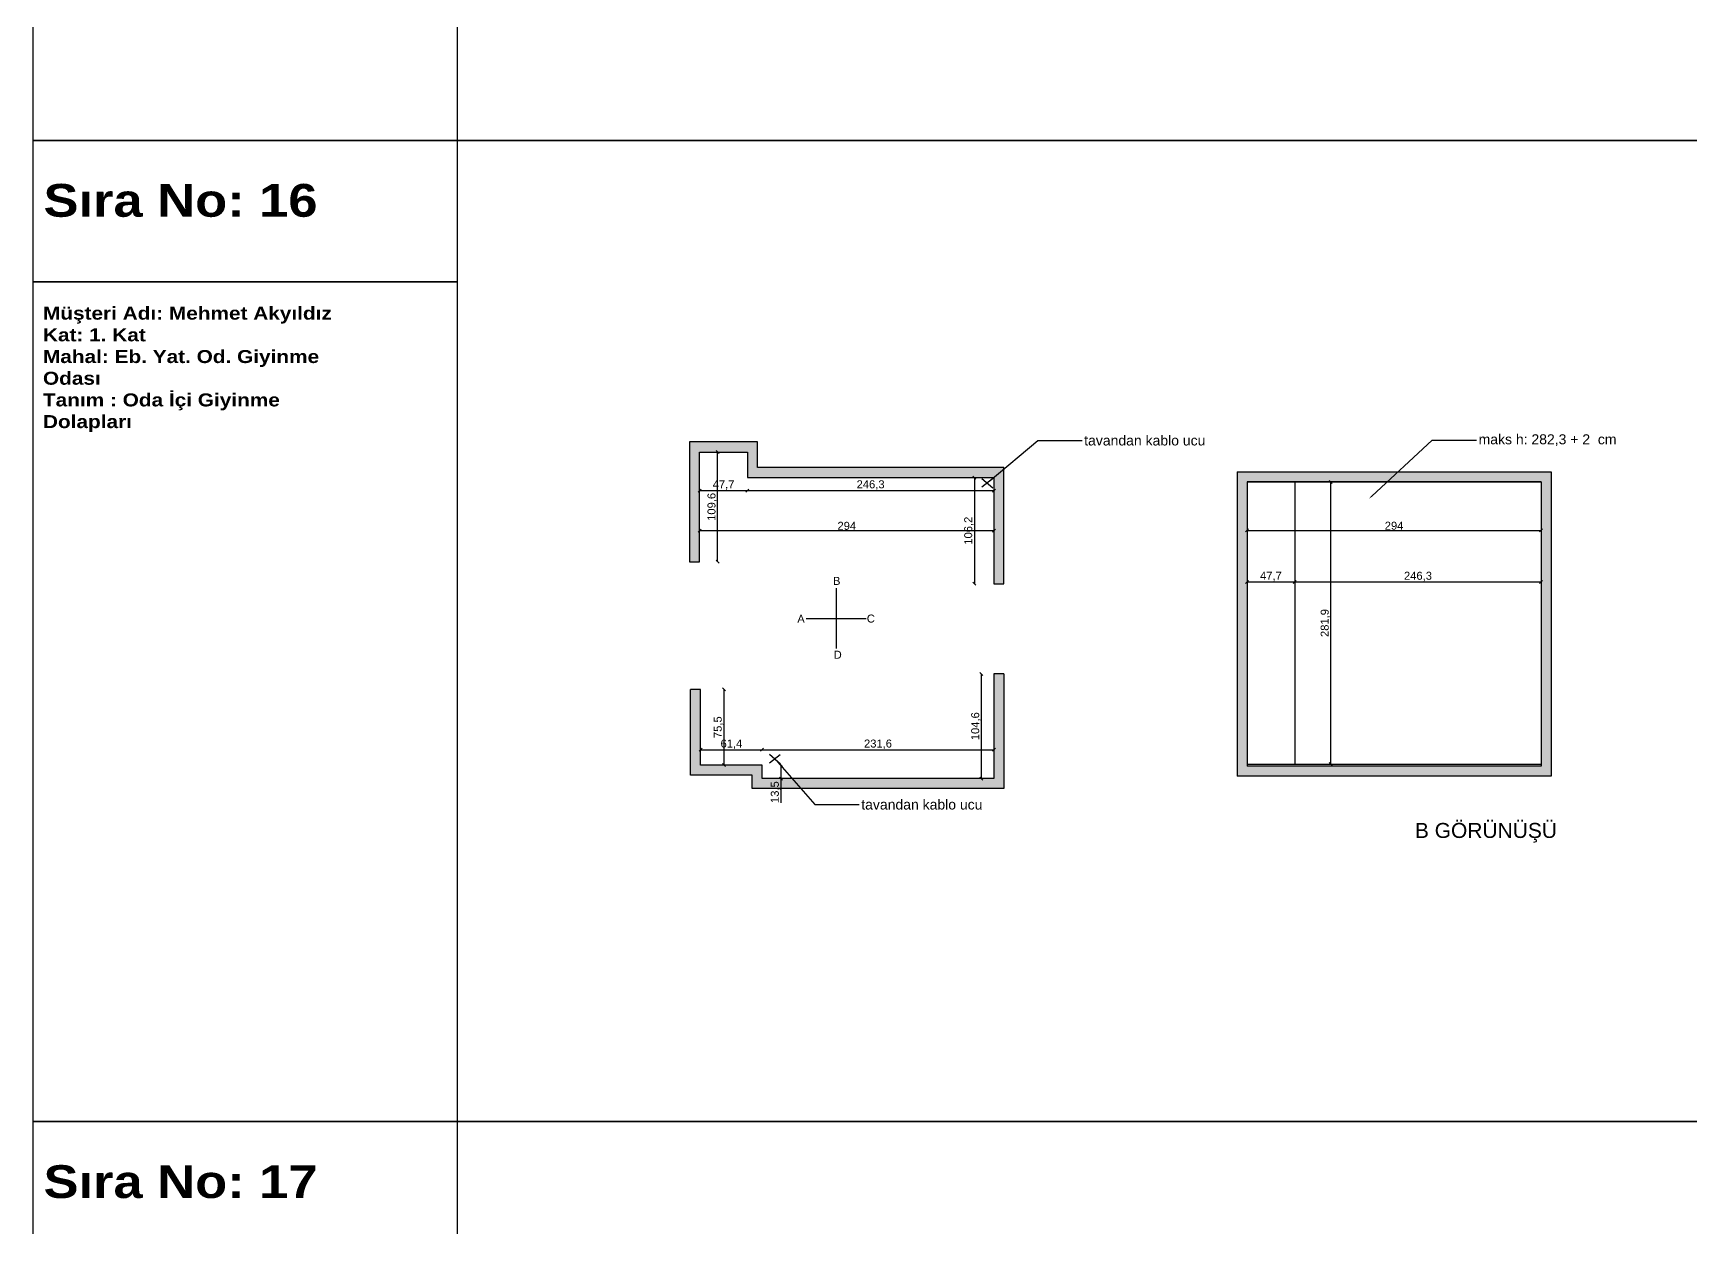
# Model space of a CAD drawing. Header units: millimetres. Extents: x -1860 to 15304, y 307 to 22353.
# Drawn here: x 3092 to 4749, y 10008 to 11202 of the extents above; entities that cross this region are included whole.
import ezdxf
from ezdxf import colors
from ezdxf.entities.mleader import LeaderData, LeaderLine
from ezdxf.math import Vec2, Vec3

# ---------------------------------------------------------------- set-up
doc = ezdxf.new("R2010")
doc.units = ezdxf.units.MM
doc.layers.add('çerçeve', color=40, linetype='Continuous', lineweight=40)
doc.styles.get("Standard").update_dxf_attribs({"font": 'arial.ttf'})
doc.dimstyles.new('ISO-25', dxfattribs={"dimtxt": 8, "dimasz": 3, "dimexe": 1.25, "dimexo": 0.625, "dimtad": 1, "dimtxsty": 'Standard', "dimblk": 'OBLIQUE', "dimcen": 2.5, "dimse1": 1, "dimse2": 1, "dimadec": 0, "dimazin": 0, "dimtfac": 1, "dimtmove": 0, "dimatfit": 3, "dimldrblk": 'OBLIQUE', "dimfxl": 1, "dimarcsym": 0})

# ---------------------------------------------------------------- blocks, each defined once
blk = doc.blocks.new('_Oblique')
at = {"color": 0, "linetype": 'ByBlock', "lineweight": -2}
blk.add_line((-0.5, -0.5), (0.5, 0.5), dxfattribs=at)
blk = doc.blocks.new('*D312')
at = {"color": 0, "lineweight": -2, "transparency": 16777216}
blk.add_line((4305.4, 10704.6), (4599.4, 10704.6), dxfattribs=at)
at = {"layer": 'Defpoints', "color": 0, "transparency": 16777216}
for p in [(4305.4, 10753.1), (4599.4, 10753.1), (4599.4, 10704.6)]:
    blk.add_point(p, dxfattribs=at)
at = {"color": 0, "lineweight": -2, "transparency": 16777216, "xscale": 3, "yscale": 3, "zscale": 3, "rotation": 180}
blk.add_blockref('_Oblique', (4305.4, 10704.6), dxfattribs=at)
at = {"color": 0, "lineweight": -2, "transparency": 16777216, "xscale": 3, "yscale": 3, "zscale": 3}
blk.add_blockref('_Oblique', (4599.4, 10704.6), dxfattribs=at)
at = {"color": 0, "transparency": 16777216, "insert": (4452.4, 10709.3), "char_height": 8, "attachment_point": 5}
blk.add_mtext('294', dxfattribs=at)
blk = doc.blocks.new('*D313')
at = {"color": 0, "lineweight": -2, "transparency": 16777216}
blk.add_line((3758.4, 10704.5), (4052.4, 10704.5), dxfattribs=at)
at = {"layer": 'Defpoints', "color": 0, "transparency": 16777216}
for p in [(4052.4, 10704.5), (3758.4, 10673.4), (4052.4, 10673.4)]:
    blk.add_point(p, dxfattribs=at)
at = {"color": 0, "lineweight": -2, "transparency": 16777216, "xscale": 3, "yscale": 3, "zscale": 3, "rotation": 180}
blk.add_blockref('_Oblique', (3758.4, 10704.5), dxfattribs=at)
at = {"color": 0, "lineweight": -2, "transparency": 16777216, "xscale": 3, "yscale": 3, "zscale": 3}
blk.add_blockref('_Oblique', (4052.4, 10704.5), dxfattribs=at)
at = {"color": 0, "transparency": 16777216, "insert": (3905.4, 10709.2), "char_height": 8, "attachment_point": 5}
blk.add_mtext('294', dxfattribs=at)
blk = doc.blocks.new('*D314')
at = {"color": 0, "lineweight": -2, "transparency": 16777216}
blk.add_line((3776.3, 10673.4), (3776.3, 10783), dxfattribs=at)
at = {"layer": 'Defpoints', "color": 0, "transparency": 16777216}
for p in [(3758.4, 10783), (3776.3, 10783), (3758.4, 10673.4)]:
    blk.add_point(p, dxfattribs=at)
at = {"color": 0, "lineweight": -2, "transparency": 16777216, "xscale": 3, "yscale": 3, "zscale": 3}
for p, rotation in [((3776.3, 10783), 90), ((3776.3, 10673.4), 270)]:
    blk.add_blockref('_Oblique', p, dxfattribs=dict(at, rotation=rotation))
at = {"color": 0, "transparency": 16777216, "insert": (3770.9, 10728.2), "char_height": 8, "attachment_point": 5, "rotation": 90}
blk.add_mtext('109,6', dxfattribs=at)
blk = doc.blocks.new('*D149')
at = {"color": 0, "lineweight": -2, "transparency": 16777216}
blk.add_line((3758.4, 10744.5), (3806.1, 10744.5), dxfattribs=at)
at = {"layer": 'Defpoints', "color": 0, "transparency": 16777216}
for p in [(3758.4, 10750.4), (3806.1, 10750.4), (3806.1, 10744.5)]:
    blk.add_point(p, dxfattribs=at)
at = {"color": 0, "lineweight": -2, "transparency": 16777216, "xscale": 3, "yscale": 3, "zscale": 3, "rotation": 180}
blk.add_blockref('_Oblique', (3758.4, 10744.5), dxfattribs=at)
at = {"color": 0, "lineweight": -2, "transparency": 16777216, "xscale": 3, "yscale": 3, "zscale": 3}
blk.add_blockref('_Oblique', (3806.1, 10744.5), dxfattribs=at)
at = {"color": 0, "transparency": 16777216, "insert": (3782.2, 10749.9), "char_height": 8, "attachment_point": 5}
blk.add_mtext('47,7', dxfattribs=at)
blk = doc.blocks.new('*D150')
at = {"color": 0, "lineweight": -2, "transparency": 16777216}
blk.add_line((3806.1, 10744.5), (4052.4, 10744.5), dxfattribs=at)
at = {"layer": 'Defpoints', "color": 0, "transparency": 16777216}
for p in [(4052.4, 10757.5), (3806.1, 10750.4), (4052.4, 10744.5)]:
    blk.add_point(p, dxfattribs=at)
at = {"color": 0, "lineweight": -2, "transparency": 16777216, "xscale": 3, "yscale": 3, "zscale": 3, "rotation": 180}
blk.add_blockref('_Oblique', (3806.1, 10744.5), dxfattribs=at)
at = {"color": 0, "lineweight": -2, "transparency": 16777216, "xscale": 3, "yscale": 3, "zscale": 3}
blk.add_blockref('_Oblique', (4052.4, 10744.5), dxfattribs=at)
at = {"color": 0, "transparency": 16777216, "insert": (3929.2, 10750), "char_height": 8, "attachment_point": 5}
blk.add_mtext('246,3', dxfattribs=at)
blk = doc.blocks.new('*D315')
at = {"color": 0, "lineweight": -2, "transparency": 16777216}
blk.add_line((4033, 10757.5), (4033, 10651.3), dxfattribs=at)
at = {"layer": 'Defpoints', "color": 0, "transparency": 16777216}
for p in [(4052.4, 10757.5), (4033, 10651.3), (4052.4, 10651.3)]:
    blk.add_point(p, dxfattribs=at)
at = {"color": 0, "lineweight": -2, "transparency": 16777216, "xscale": 3, "yscale": 3, "zscale": 3}
for p, rotation in [((4033, 10757.5), 90), ((4033, 10651.3), 270)]:
    blk.add_blockref('_Oblique', p, dxfattribs=dict(at, rotation=rotation))
at = {"color": 0, "transparency": 16777216, "insert": (4027.5, 10704.4), "char_height": 8, "attachment_point": 5, "rotation": 90}
blk.add_mtext('106,2', dxfattribs=at)
blk = doc.blocks.new('*D316')
at = {"color": 0, "lineweight": -2, "transparency": 16777216}
blk.add_line((3782.6, 10545.7), (3782.6, 10470.2), dxfattribs=at)
at = {"layer": 'Defpoints', "color": 0, "transparency": 16777216}
for p in [(3759.4, 10545.7), (3759.4, 10470.2), (3782.6, 10470.2)]:
    blk.add_point(p, dxfattribs=at)
at = {"color": 0, "lineweight": -2, "transparency": 16777216, "xscale": 3, "yscale": 3, "zscale": 3}
for p, rotation in [((3782.6, 10545.7), 90), ((3782.6, 10470.2), 270)]:
    blk.add_blockref('_Oblique', p, dxfattribs=dict(at, rotation=rotation))
at = {"color": 0, "transparency": 16777216, "insert": (3777.1, 10508), "char_height": 8, "attachment_point": 5, "rotation": 90}
blk.add_mtext('75,5', dxfattribs=at)
blk = doc.blocks.new('*D317')
at = {"color": 0, "lineweight": -2, "transparency": 16777216}
blk.add_line((3759.4, 10485.5), (3820.8, 10485.5), dxfattribs=at)
at = {"layer": 'Defpoints', "color": 0, "transparency": 16777216}
for p in [(3820.8, 10485.5), (3759.4, 10470.2), (3820.8, 10470.2)]:
    blk.add_point(p, dxfattribs=at)
at = {"color": 0, "lineweight": -2, "transparency": 16777216, "xscale": 3, "yscale": 3, "zscale": 3, "rotation": 180}
blk.add_blockref('_Oblique', (3759.4, 10485.5), dxfattribs=at)
at = {"color": 0, "lineweight": -2, "transparency": 16777216, "xscale": 3, "yscale": 3, "zscale": 3}
blk.add_blockref('_Oblique', (3820.8, 10485.5), dxfattribs=at)
at = {"color": 0, "transparency": 16777216, "insert": (3790.1, 10490.9), "char_height": 8, "attachment_point": 5}
blk.add_mtext('61,4', dxfattribs=at)
blk = doc.blocks.new('*D318')
at = {"color": 0, "lineweight": -2, "transparency": 16777216}
for p, q in [((3839.6, 10470.2), (3839.6, 10456.7)), ((3839.6, 10456.7), (3839.6, 10432.4))]:
    blk.add_line(p, q, dxfattribs=at)
at = {"layer": 'Defpoints', "color": 0, "transparency": 16777216}
for p in [(3820.8, 10470.2), (3820.8, 10456.7), (3839.6, 10456.7)]:
    blk.add_point(p, dxfattribs=at)
at = {"color": 0, "lineweight": -2, "transparency": 16777216, "xscale": 3, "yscale": 3, "zscale": 3}
for p, rotation in [((3839.6, 10470.2), 90), ((3839.6, 10456.7), 270)]:
    blk.add_blockref('_Oblique', p, dxfattribs=dict(at, rotation=rotation))
at = {"color": 0, "transparency": 16777216, "insert": (3834.2, 10443.1), "char_height": 8, "attachment_point": 5, "rotation": 90}
blk.add_mtext('13,5', dxfattribs=at)
blk = doc.blocks.new('*D319')
at = {"color": 0, "lineweight": -2, "transparency": 16777216}
blk.add_line((3820.8, 10485.5), (4052.4, 10485.5), dxfattribs=at)
at = {"layer": 'Defpoints', "color": 0, "transparency": 16777216}
for p in [(4052.4, 10485.5), (3820.8, 10470.2), (4052.4, 10456.7)]:
    blk.add_point(p, dxfattribs=at)
at = {"color": 0, "lineweight": -2, "transparency": 16777216, "xscale": 3, "yscale": 3, "zscale": 3, "rotation": 180}
blk.add_blockref('_Oblique', (3820.8, 10485.5), dxfattribs=at)
at = {"color": 0, "lineweight": -2, "transparency": 16777216, "xscale": 3, "yscale": 3, "zscale": 3}
blk.add_blockref('_Oblique', (4052.4, 10485.5), dxfattribs=at)
at = {"color": 0, "transparency": 16777216, "insert": (3936.6, 10490.9), "char_height": 8, "attachment_point": 5}
blk.add_mtext('231,6', dxfattribs=at)
blk = doc.blocks.new('*D320')
at = {"color": 0, "lineweight": -2, "transparency": 16777216}
blk.add_line((4039.9, 10456.7), (4039.9, 10561.3), dxfattribs=at)
at = {"layer": 'Defpoints', "color": 0, "transparency": 16777216}
for p in [(4039.9, 10561.3), (4052.4, 10561.3), (4052.4, 10456.7)]:
    blk.add_point(p, dxfattribs=at)
at = {"color": 0, "lineweight": -2, "transparency": 16777216, "xscale": 3, "yscale": 3, "zscale": 3}
for p, rotation in [((4039.9, 10561.3), 90), ((4039.9, 10456.7), 270)]:
    blk.add_blockref('_Oblique', p, dxfattribs=dict(at, rotation=rotation))
at = {"color": 0, "transparency": 16777216, "insert": (4034.5, 10509), "char_height": 8, "attachment_point": 5, "rotation": 90}
blk.add_mtext('104,6', dxfattribs=at)
blk = doc.blocks.new('*D321')
at = {"color": 0, "lineweight": -2, "transparency": 16777216}
blk.add_line((4389.2, 10471.2), (4389.2, 10753.1), dxfattribs=at)
at = {"layer": 'Defpoints', "color": 0, "transparency": 16777216}
for p in [(4388.1, 10753.1), (4389.2, 10753.1), (4388.1, 10471.2)]:
    blk.add_point(p, dxfattribs=at)
at = {"color": 0, "lineweight": -2, "transparency": 16777216, "xscale": 3, "yscale": 3, "zscale": 3}
for p, rotation in [((4389.2, 10753.1), 90), ((4389.2, 10471.2), 270)]:
    blk.add_blockref('_Oblique', p, dxfattribs=dict(at, rotation=rotation))
at = {"color": 0, "transparency": 16777216, "insert": (4383.8, 10612.1), "char_height": 8, "attachment_point": 5, "rotation": 90}
blk.add_mtext('281,9', dxfattribs=at)
blk = doc.blocks.new('A$C250070FD')
at = {"color": 244, "true_color": 0x991b1e}
for p, q in [((7.8, 8.8), (-1.7, -2)), ((-1.5, 8.6), (6.8, -2))]:
    blk.add_line(p, q, dxfattribs=at)
blk = doc.blocks.new('*D194')
at = {"color": 0, "lineweight": -2, "transparency": 16777216}
blk.add_line((4305.4, 10653.2), (4353.1, 10653.2), dxfattribs=at)
at = {"layer": 'Defpoints', "color": 0, "transparency": 16777216}
for p in [(4305.4, 10660.9), (4353.1, 10660.9), (4353.1, 10653.2)]:
    blk.add_point(p, dxfattribs=at)
at = {"color": 0, "lineweight": -2, "transparency": 16777216, "xscale": 3, "yscale": 3, "zscale": 3, "rotation": 180}
blk.add_blockref('_Oblique', (4305.4, 10653.2), dxfattribs=at)
at = {"color": 0, "lineweight": -2, "transparency": 16777216, "xscale": 3, "yscale": 3, "zscale": 3}
blk.add_blockref('_Oblique', (4353.1, 10653.2), dxfattribs=at)
at = {"color": 0, "transparency": 16777216, "insert": (4329.3, 10658.6), "char_height": 8, "attachment_point": 5}
blk.add_mtext('47,7', dxfattribs=at)
blk = doc.blocks.new('*D195')
at = {"color": 0, "lineweight": -2, "transparency": 16777216}
blk.add_line((4353.1, 10653.2), (4599.4, 10653.2), dxfattribs=at)
at = {"layer": 'Defpoints', "color": 0, "transparency": 16777216}
for p in [(4599.4, 10677.3), (4353.1, 10660.9), (4599.4, 10653.2)]:
    blk.add_point(p, dxfattribs=at)
at = {"color": 0, "lineweight": -2, "transparency": 16777216, "xscale": 3, "yscale": 3, "zscale": 3, "rotation": 180}
blk.add_blockref('_Oblique', (4353.1, 10653.2), dxfattribs=at)
at = {"color": 0, "lineweight": -2, "transparency": 16777216, "xscale": 3, "yscale": 3, "zscale": 3}
blk.add_blockref('_Oblique', (4599.4, 10653.2), dxfattribs=at)
at = {"color": 0, "transparency": 16777216, "insert": (4476.3, 10658.6), "char_height": 8, "attachment_point": 5}
blk.add_mtext('246,3', dxfattribs=at)

msp = doc.modelspace()

# ---------------------------------------------------------------- hatches: boundary and pattern name
at = {"true_color": 0x636466, "transparency": 33554687}
h = msp.add_hatch(dxfattribs=at)
h.set_pattern_fill('ANSI36', color=251, angle=270)
h.set_pattern_definition([(315, (-3502.7175, 9475.1938), (6.1739261, -1.683798), [7.9375, -1.5875, 0, -1.5875])])
h.paths.add_polyline_path([(4062.35004, 10767.52475), (3816.05004, 10767.52475), (3816.05004, 10793.02475), (3748.35004, 10793.02475), (3748.35004, 10673.42475), (3758.35004, 10673.42475), (3758.35004, 10783.02475), (3806.05004, 10783.02475), (3806.05004, 10757.52475), (4052.35004, 10757.52475), (4052.35004, 10651.32475), (4062.35004, 10651.32475)])
h.paths.add_polyline_path([(4062.35004, 10561.32475), (4052.35004, 10561.32475), (4052.35004, 10456.72475), (3820.75004, 10456.72475), (3820.75004, 10470.22475), (3759.35004, 10470.22475), (3759.35004, 10545.72475), (3749.35004, 10545.72475), (3749.35004, 10460.22475), (3810.75004, 10460.22475), (3810.75004, 10446.72475), (4062.35004, 10446.72475)])
h = msp.add_hatch(dxfattribs=at)
h.set_pattern_fill('ANSI36', color=251, angle=270)
h.set_pattern_definition([(315, (-2690.0924, 8654.6674), (6.1739261, -1.683798), [7.9375, -1.5875, 0, -1.5875])])
h.paths.add_polyline_path([(4609.43961, 10763.08089), (4295.43961, 10763.08089), (4295.43961, 10459.18089), (4609.43961, 10459.18089)])
h.paths.add_polyline_path([(4599.43961, 10469.18089), (4305.43961, 10469.18089), (4305.43961, 10753.08089), (4599.43961, 10753.08089)], flags=16)
h.paths.add_polyline_path([(4343.45499, 10586.50367), (4343.45499, 10618.47093), (4326.96932, 10618.47093), (4326.96932, 10586.50367)], flags=0)

# ---------------------------------------------------------------- linework, layer by layer
for p, q in [((4295.43961, 10763.08089), (4295.43961, 10459.18089)), ((4295.43961, 10763.08089), (4609.43961, 10763.08089)), ((4305.43961, 10753.08089), (4305.43961, 10469.18089)), ((4599.43961, 10753.08089), (4305.43961, 10753.08089)), ((4305.43961, 10753.08089), (4599.43961, 10753.08089)), ((4353.13961, 10753.08089), (4353.13961, 10471.18089)), ((4599.43961, 10753.08089), (4599.43961, 10469.18089)), ((4609.43961, 10763.08089), (4609.43961, 10459.18089)), ((3894.74811, 10646.79101), (3894.74811, 10586.79101)), ((3864.74811, 10616.79101), (3924.74811, 10616.79101)), ((4052.35004, 10561.32475), (4052.35004, 10456.72475)), ((4062.35004, 10561.32475), (4052.35004, 10561.32475)), ((4062.35004, 10561.32475), (4062.35004, 10446.72475)), ((3749.35004, 10460.22475), (3749.35004, 10545.72475)), ((3759.35004, 10545.72475), (3749.35004, 10545.72475)), ((3759.35004, 10470.22475), (3759.35004, 10545.72475)), ((3810.75004, 10460.22475), (3749.35004, 10460.22475)), ((3820.75004, 10470.22475), (3759.35004, 10470.22475)), ((3810.75004, 10446.72475), (3810.75004, 10460.22475)), ((3820.75004, 10456.72475), (3820.75004, 10470.22475)), ((4052.35004, 10456.72475), (3820.75004, 10456.72475)), ((4609.43961, 10459.18089), (4295.43961, 10459.18089)), ((4305.43961, 10471.18089), (4599.43961, 10471.18089)), ((4599.43961, 10469.18089), (4305.43961, 10469.18089)), ((4062.35004, 10446.72475), (3810.75004, 10446.72475))]:
    msp.add_line(p, q)
for points in [[(3092.17375, 12075.13243), (10114.64183, 12075.13243), (10114.64183, 11094.48289), (3092.17375, 11094.48289)], [(3092.17375, 11933.58712), (3515.83176, 11933.58712), (3515.83176, 11094.48289), (3092.17375, 11094.48289)], [(3092.17375, 11094.48289), (3515.83176, 11094.48289), (3515.83176, 10952.93758), (3092.17375, 10952.93758)], [(3092.17375, 11094.48289), (10114.64183, 11094.48289), (10114.64183, 10113.83334), (3092.17375, 10113.83334)], [(3092.17375, 10952.93758), (3515.83176, 10952.93758), (3515.83176, 10113.83334), (3092.17375, 10113.83334)], [(3092.17375, 10113.83334), (3515.83176, 10113.83334), (3515.83176, 9972.28804), (3092.17375, 9972.28804)], [(3092.17375, 10113.83334), (10114.64183, 10113.83334), (10114.64183, 9133.1838), (3092.17375, 9133.1838)]]:
    msp.add_lwpolyline(points, close=True)
msp.add_lwpolyline([(3748.35004, 10673.42475), (3758.35004, 10673.42475), (3758.35004, 10783.02475), (3806.05004, 10783.02475), (3806.05004, 10757.52475), (4052.35004, 10757.52475), (4052.35004, 10651.32475), (4062.35004, 10651.32475), (4062.35004, 10767.52475), (3816.05004, 10767.52475), (3816.05004, 10793.02475), (3748.35004, 10793.02475), (3748.35004, 10673.42475)])

# ---------------------------------------------------------------- block references
at = {"color": 219, "true_color": 0x642165, "rotation": 270}
for p in [(4042.46974, 10754.66149), (3830.29788, 10479.01026)]:
    msp.add_blockref('A$C250070FD', p, dxfattribs=at)

# ---------------------------------------------------------------- texts
at = {"color": 1, "attachment_point": 1}
for s, insert, char_height, width in [('B', (3891.63571, 10658.20216), 8, 7.0048524), ('C', (3925.40885, 10620.55694), 8, 7.0048524), ('A', (3855.92652, 10620.34182), 8, 7.0048524), ('D', (3892.28106, 10584.41752), 8, 7.0048524), ('B GÖRÜNÜŞÜ', (4473.22687, 10412.31494), 15, 172.095613)]:
    msp.add_mtext(s, dxfattribs=dict(at, insert=insert, char_height=char_height, width=width))
at = {"layer": 'çerçeve', "color": 0, "lineweight": 25, "transparency": 33554687, "char_height": 32.7868852, "attachment_point": 3}
for s, insert in [('{\\fArial Black|b1|i0|c162|p34;Sıra No: 16}', (3376.41157, 11050.89467)), ('{\\fArial Black|b1|i0|c162|p34;Sıra No: 17}', (3376.41157, 10070.24513))]:
    msp.add_mtext(s, dxfattribs=dict(at, insert=insert))
at = {"layer": 'çerçeve', "color": 0, "lineweight": 25, "transparency": 33554687, "insert": (3390.12929, 10928.26926), "char_height": 13, "width": 288.1522418, "attachment_point": 3}
msp.add_mtext('\\pxql;{\\fArial Black|b1|i0|c162|p34;Müşteri Adı: Mehmet Akyıldız\\PKat: 1. Kat \\PMahal: Eb. Yat. Od. Giyinme Odası\\PTanım : Oda İçi Giyinme Dolapları}', dxfattribs=at)

# ---------------------------------------------------------------- dimensions: what is measured, and where the dimension line sits
for base, p1, p2, picture, middle in [((3776.32945, 10783.02475), (3758.35004, 10673.42475), (3758.35004, 10783.02475), '*D314', (3770.89681, 10728.22475)), ((4032.96834, 10651.32475), (4052.35004, 10757.52475), (4052.35004, 10651.32475), '*D315', (4027.5357, 10704.42475)), ((4389.23472, 10753.08089), (4388.14824, 10471.18089), (4388.14824, 10753.08089), '*D321', (4383.80208, 10612.13089)), ((4039.94007, 10561.32475), (4052.35004, 10456.72475), (4052.35004, 10561.32475), '*D320', (4034.50743, 10509.02475)), ((3782.55865, 10470.22475), (3759.35004, 10545.72475), (3759.35004, 10470.22475), '*D316', (3777.14238, 10507.97475)), ((3839.6073, 10456.72475), (3820.75004, 10470.22475), (3820.75004, 10456.72475), '*D318', (3834.17466, 10443.0561))]:
    dim = msp.add_linear_dim(base=base, p1=p1, p2=p2, angle=90, dimstyle='ISO-25')
    dim.commit()
    dim.dimension.update_dxf_attribs({"geometry": picture, "text_midpoint": middle})
for base, p1, p2, picture, middle in [((3806.05004, 10744.5266), (3758.35004, 10750.39465), (3806.05004, 10750.39465), '*D149', (3782.20004, 10749.94287)), ((4599.43961, 10704.6183), (4305.43961, 10753.08089), (4599.43961, 10753.08089), '*D312', (4452.43961, 10709.32788)), ((4052.35004, 10704.48689), (3758.35004, 10673.42475), (4052.35004, 10673.42475), '*D313', (3905.35004, 10709.19647)), ((4353.13961, 10653.17864), (4305.43961, 10660.90632), (4353.13961, 10660.90632), '*D194', (4329.28961, 10658.59491)), ((3820.75004, 10485.46103), (3759.35004, 10470.22475), (3820.75004, 10470.22475), '*D317', (3790.05004, 10490.89367)), ((4052.35004, 10485.46103), (3820.75004, 10470.22475), (4052.35004, 10456.72475), '*D319', (3936.55004, 10490.89367))]:
    dim = msp.add_linear_dim(base=base, p1=p1, p2=p2, dimstyle='ISO-25')
    dim.commit()
    dim.dimension.update_dxf_attribs({"geometry": picture, "text_midpoint": middle})
for base, p1, p2, picture, middle in [((4052.35004, 10744.5266), (3806.05004, 10750.39465), (4052.35004, 10757.52475), '*D150', (3929.20004, 10749.95924)), ((4599.43961, 10653.17864), (4353.13961, 10660.90632), (4599.43961, 10677.3135), '*D195', (4476.28961, 10658.61128))]:
    dim = msp.add_linear_dim(base=base, p1=p1, p2=p2, dimstyle='ISO-25', override={"dimtmove": 1})
    dim.commit()
    dim.dimension.update_dxf_attribs({"geometry": picture, "text_midpoint": middle})

# ---------------------------------------------------------------- leaders
at = {"color": 6}
ml = msp.add_multileader_mtext('Standard', dxfattribs=at)
ml.set_content('tavandan kablo ucu', color=6)
ml.set_leader_properties()
ml.build(insert=Vec2(0, 0))
ml.multileader.update_dxf_attribs({"dogleg_length": 44.44786})
ctx = ml.context
ctx.base_point, ctx.char_height, ctx.plane_origin = Vec3(4140.68172, 10794.48261), 10, Vec3(4045.77606, 10751.99184)
notes = []
notes.append((ctx, [(0, (1, 1, 0), (4096.23386, 10794.48261), (1, 0), 44.44786, [(0, [(4045.77606, 10751.99184)], 0, [])])]))
ctx.mtext.insert, ctx.mtext.flow_direction = Vec3(4142.68172, 10799.56447), 5
ml = msp.add_multileader_mtext('Standard', dxfattribs=at)
ml.set_content('maks h: 282,3 + 2  cm', color=6)
ml.set_leader_properties()
ml.build(insert=Vec2(0, 0))
ml.multileader.update_dxf_attribs({"dogleg_length": 44.44786})
ctx = ml.context
ctx.base_point, ctx.char_height, ctx.plane_origin = Vec3(4534.91249, 10794.73688), 10, Vec3(4427.23759, 10736.16429)
notes.append((ctx, [(0, (1, 1, 0), (4490.46463, 10794.73688), (1, 0), 44.44786, [(0, [(4427.23759, 10736.16429)], 0, [])])]))
ctx.mtext.insert, ctx.mtext.flow_direction = Vec3(4536.91249, 10800.72596), 5
ml = msp.add_multileader_mtext('Standard', dxfattribs=at)
ml.set_content('tavandan kablo ucu', color=6)
ml.set_leader_properties()
ml.build(insert=Vec2(0, 0))
ml.multileader.update_dxf_attribs({"dogleg_length": 44.44786})
ctx = ml.context
ctx.base_point, ctx.char_height, ctx.plane_origin = Vec3(3917.85199, 10430.6469), 10, Vec3(3833.60421, 10476.34061)
notes.append((ctx, [(0, (1, 1, 0), (3873.40413, 10430.6469), (1, 0), 44.44786, [(0, [(3833.60421, 10476.34061)], 0, [])])]))
ctx.mtext.insert, ctx.mtext.flow_direction = Vec3(3919.85199, 10435.72876), 5
for ctx, leaders in notes:
    for number, flags, end, landing, length, lines in leaders:
        leader = LeaderData()
        leader.index, (leader.has_last_leader_line, leader.has_dogleg_vector, leader.attachment_direction) = number, flags
        leader.last_leader_point, leader.dogleg_vector, leader.dogleg_length = Vec3(end), Vec3(landing), length
        for number, points, colour, breaks in lines:
            line = LeaderLine()
            line.index, line.vertices, line.color, line.breaks = number, Vec3.list(points), colors.encode_raw_color(colour), breaks
            leader.lines.append(line)
        ctx.leaders.append(leader)

doc.saveas('drawing.dxf')
